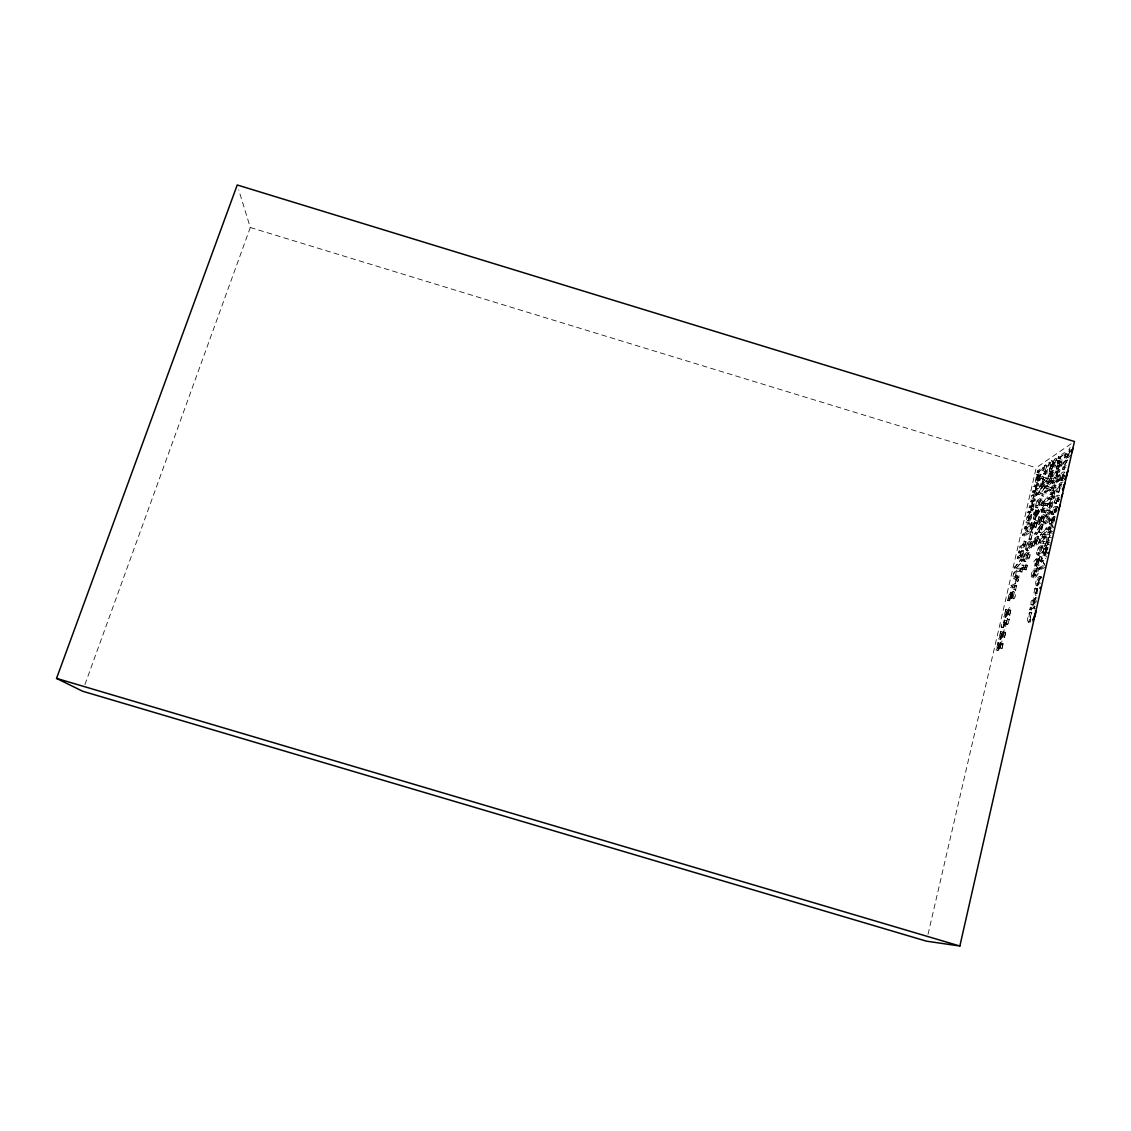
<?xml version="1.0" encoding="UTF-8"?>
<svg xmlns="http://www.w3.org/2000/svg" width="1131" height="1131" viewBox="0 0 1131 1131"><rect width="100%" height="100%" fill="white"/><g stroke="black" fill="none" stroke-linecap="round" stroke-linejoin="round"><path stroke-width="0.75" stroke-dasharray="5 3.75" d="M1053.371 521.278C1053.654 516.372 1048.578 520.331 1050.091 523.596L1049.441 523.978C1048.38 517.376 1054.841 515.255 1054.643 520.953M1034.964 602.173C1035.388 597.111 1030.087 600.971 1031.67 604.421L1031.034 604.703C1029.945 597.804 1036.618 596.023 1036.208 602.031M1049.441 523.978L1051.844 524.134L1053.866 516.514C1055.972 517.404 1050.416 526.664 1051.533 518.818M1031.034 604.703L1033.437 604.958L1034.893 600.109M1011.057 594.567L1010.478 592.135L1007.537 600.335L1009.22 600.844L1013.998 598.539C1018.056 594.355 1012.782 587.639 1011.057 594.567L1012.754 595.076L1014.818 591.838M1012.754 595.076L1012.556 592.616L1010.874 592.107M1063.281 480.576L1057.245 479.007L1056.863 480.689L1059.295 480.76C1059.888 477.805 1060.426 470.213 1065.077 472.221M1036.349 545.156L1036.024 542.908L1037.466 538.893L1035.742 538.37C1030.793 543.544 1038.512 548.408 1039.446 540.774C1041.467 531.075 1029.945 539.939 1031.995 545.764L1033.706 546.287L1035.713 539.063L1037.466 538.045L1036.703 541.678L1035.218 542.922L1035.303 540.024M1034.059 576.188C1031.939 572.413 1038.809 568.483 1035.487 574.944C1030.836 580.005 1030.949 567.847 1036.01 570.957M1036.646 564.892C1034.512 561.16 1041.382 557.187 1038.06 563.634C1033.437 568.737 1033.522 556.579 1038.583 559.675M1041.891 556.834L1040.124 562.178L1038.018 564.411L1036.265 563.874L1037.777 559.647A3.789 1.159 -71.5 0 0 1037.806 557.908C1026.354 564.779 1042.202 572.413 1041.891 556.834L1039.53 556.622L1038.371 561.64L1036.265 563.874M1057.414 507.466C1053.682 503.323 1051.773 511.495 1051.533 514.209L1053.908 514.379L1056.029 508.667M1059.634 495.548C1055.322 493.286 1054.742 500.411 1054.092 503.012L1056.467 503.154L1058.856 497.343M1039.304 568.172L1036.943 567.96L1035.784 572.979L1033.692 575.184L1035.43 575.721L1036.83 574.605L1039.304 568.172C1039.516 572.032 1035.628 581.235 1031.288 576.414C1031.062 573.544 1033.253 566.108 1036.971 569.741A3.789 1.159 -71.7 0 1 1036.943 571.494L1035.43 575.721M1051.533 514.209L1053.753 508.597L1056.51 508.597M1054.092 503.012L1056.312 497.4L1059.054 497.386M1045.369 464.997L1044.761 465.406C1038.385 481.071 1052.636 472.942 1051.123 462.749L1050.445 463.215C1052.155 472.263 1039.559 477.225 1045.369 464.997L1047.037 465.505C1042.768 478.865 1049.526 468.842 1049.441 462.24L1052.777 463.116L1053.64 464.827L1051.166 470.114L1049.483 469.605L1051.943 464.318L1051.533 460.642L1053.23 461.165L1054.304 463.314L1056.948 458.875L1055.251 458.352L1052.608 462.805L1054.304 463.314M1049.441 462.24L1046.953 469.803L1044.351 472.235M1062.97 482.145C1058.772 481.65 1057.132 488.507 1056.665 491.957L1059.182 485.552L1060.553 484.252L1062.306 484.789M1056.665 491.957L1058.998 492.112L1060.171 487.32M1004.54 619.802L1004.597 624.34L1006.293 624.849C1008.951 616.466 999.578 621.315 1001.26 627.337L1001.826 627.083C1000.355 621.046 1008.923 620.099 1005.445 626.56L1003.748 626.037L1004.059 621.598M1001.26 627.337L1003.508 627.592L1005.756 622.121M1031.995 545.764L1033.72 540.703L1035.742 538.37M1033.706 546.287L1035.43 541.226L1037.466 538.893M1051.194 524.515L1052.014 520.359L1053.922 517.546M1032.801 605.241L1033.649 600.971L1035.544 598.299M1033.126 599.571C1031.825 607.545 1037.466 599.077 1035.43 597.507L1034.186 601.692L1033.762 597.762M1060.722 466.325L1061.302 465.944C1067.933 457.617 1052.311 460.614 1058.786 464.233C1055.435 479.176 1064.893 451.354 1060.722 466.325L1058.998 465.802C1063.409 450.477 1052.947 479.897 1057.499 462.791L1060.539 462.65L1057.824 462.791C1054.304 467.527 1061.415 467.796 1060.539 462.65M1059.648 461.646L1057.923 461.123L1058.022 460.232M1051.194 471.995C1044.832 472.645 1059.606 467.4 1052.777 476.321L1050.515 476.165C1055.407 459.865 1043.673 492.946 1049.582 470.595M1037.551 567.649L1035.445 574.732L1032.038 577.418M1040.138 556.311L1038.032 563.394L1034.625 566.122M1036.335 476.815C1032.32 493.964 1042.146 464.261 1037.862 479.841L1040.082 479.996L1041.199 474.525L1038.739 475.798L1036.703 474.511L1036.335 476.815L1039.403 476.759L1036.816 476.872C1033.451 481.424 1040.237 481.735 1039.403 476.759M1038.739 475.798L1038.682 474.893L1036.703 474.511M1058.404 492.48L1061.74 483.856M1024.601 545.199L1025.054 544.478A3.096 0.905 -71.4 0 0 1026.001 541.933L1023.824 541.254L1022.367 545.001L1020.049 546.315L1019.667 547.955L1021.335 548.464L1024.884 546.471L1025.266 544.817L1023.583 544.308L1022.919 544.69L1025.266 544.817M1026.1 541.41L1024.05 545.51L1019.667 547.955M1053.286 514.746L1054.912 508.851L1057.075 506.773M1055.831 503.549L1058.969 495.661M1002.957 627.846L1004.54 622.121L1006.237 620.325M1037.622 588.304C1037.608 593.591 1031.939 593.959 1035.332 588.106L1037.099 588.643C1036.505 589.703 1034.978 594.864 1037.707 593.082M1069.855 451.877L1069.997 449.403L1067.494 454.393L1069.233 454.931M1024.417 540.901L1024.318 541.424A3.096 0.905 -71.5 0 1 1023.371 543.954L1022.919 544.69M1057.004 511.056L1055.251 510.519L1055.322 506.236M1059.563 499.803L1057.81 499.266L1057.881 495.01M1058.814 462.112L1056.99 466.311M1050.346 472.489L1048.564 476.618L1050.346 472.489C1053.64 472.037 1051.151 479.077 1048.564 476.618M1037.749 476.25L1036.01 480.279M1048.593 499.845L1052.424 497.484L1052.805 495.788L1054.544 496.325L1054.163 498.008L1050.317 500.369L1048.593 499.845L1048.988 498.163L1052.042 495.661L1052.565 492.508M1056.538 479.459L1056.156 481.127L1057.895 481.665L1058.277 479.982L1056.538 479.459L1052.707 481.933L1052.325 483.601L1054.035 484.125L1057.895 481.665M1057.344 471.076L1056.863 474.37L1053.852 476.914L1053.47 478.583L1057.315 476.094L1057.697 474.412L1059.422 474.935L1059.04 476.618L1055.181 479.106L1051.901 478.017L1046.769 481.368L1046.387 483.008L1048.098 483.531L1052.268 480.831L1050.558 480.307L1046.387 483.008M1038.809 542.583L1044.973 543.544L1045.383 541.791L1040.138 540.901L1044.79 536.193L1045.185 534.44L1046.938 534.977L1046.528 536.73L1041.877 541.438L1039.219 540.788L1038.809 542.583L1040.548 543.106L1040.958 541.311L1045.496 536.716L1040.28 536.179L1040.69 534.383L1046.698 527.838L1048.437 528.375L1042.414 534.906L1042.004 536.716L1040.28 536.179M1046.938 534.977L1041.665 534.44L1046.698 527.838M1046.203 514.732L1048.762 518.761L1048.352 520.543L1050.105 521.08L1050.515 519.299L1047.942 515.269L1046.203 514.732L1050.232 512.329L1050.586 510.774L1052.325 511.311L1051.971 512.866L1047.942 515.269M1057.952 478.554L1057.57 480.237L1059.295 480.76M1058.107 458.309L1063.748 454.492L1064.13 452.824L1065.854 453.361L1065.473 455.03L1059.818 458.833L1058.107 458.309L1058.489 456.655L1064.13 452.824M1058.588 481.212L1059.676 479.077M1033.988 606.202L1033.593 607.969L1035.374 608.506L1031.557 610.217L1029.775 609.68L1030.171 607.927L1033.988 606.202L1035.784 606.739M1046.076 566.914L1040.803 569.614L1039.036 569.077L1039.403 567.493L1043.461 565.401L1040.902 560.934L1041.312 559.124L1046.585 556.353M1044.139 546.683L1046.967 541.975L1048.734 542.512L1045.906 547.22L1044.139 546.683L1046.698 541.353L1046.288 537.296L1048.041 537.833L1049.144 540.349L1045.822 539.331M1043.404 534.977L1048.098 529.845L1048.607 527.145L1052.494 524.911L1054.262 525.448M1071.524 454.916L1066.109 458.536L1064.37 457.998L1070.11 447.579M1047.49 548.139L1045.892 554.289L1045.058 552.96L1046.118 548.917L1044.351 548.379C1042.386 562.828 1042.895 543.87 1048.253 547.941M1031.557 610.217L1031.953 608.464L1030.171 607.927M1040.803 569.614L1041.17 568.031L1039.403 567.493M1045.228 565.938L1042.655 561.471L1043.065 559.661L1041.312 559.124M1045.906 547.22L1048.465 541.89L1048.041 537.833M1049.681 534.793L1049.116 532.758L1050.699 528.969L1048.211 528.856L1049.964 529.393L1050.36 527.668L1048.607 527.145M1066.109 458.536L1068.837 454.535M1046.444 553.921L1044.676 553.384L1046.118 548.917M1049.808 545.001L1048.041 544.463L1047.645 540.448L1050.105 535.415L1047.377 539.812L1046.288 537.296M1048.946 528.446L1047.49 534.355L1050.727 532.687L1051.123 530.962L1052.876 531.499M1052.494 524.911L1052.099 526.636L1053.866 527.173L1051.335 528.615L1050.303 532.941M1034.285 607.644L1034.695 605.877M1057.414 506.335L1056.651 509.685L1055.251 510.519M1030.694 539.77L1032.914 531.994L1030.723 531.768L1028.998 539.247L1030.694 539.77L1032.914 531.994M1035.996 517.531L1036.929 513.46L1039.149 512.117L1037.452 511.594L1034.3 517.023L1035.996 517.531L1039.149 512.117M1037.636 510.378L1037.254 512.032L1035.572 511.509L1035.954 509.855L1037.636 510.378L1036.717 512.357L1035.035 511.848L1033.267 514.252L1036.364 513.898L1033.267 514.252M1043.757 483.658L1046.401 480.138L1043.036 478.95L1042.075 483.135L1043.757 483.658L1044.719 479.473M1041.142 509.855L1042.839 510.364L1047.433 505.543L1047.829 503.818L1046.104 503.295L1045.708 505.02L1041.142 509.855L1046.302 510.491L1045.906 512.216L1039.827 511.551L1041.538 512.06L1041.948 510.307L1046.401 505.599L1044.691 505.076L1040.237 509.784L1035.077 519.482L1033.381 518.959L1038.611 509.657L1040.308 510.166L1035.233 512.951L1034.3 517.023M1043.927 494.403L1042.231 493.879L1041.835 495.632L1043.531 496.156L1043.927 494.403L1039.021 492.678L1044.323 484.817L1046.019 485.34L1045.666 486.867L1040.704 493.201L1038.286 492.522L1037.381 494.784L1035.713 494.261L1036.081 492.635L1038.414 492.734L1037.381 494.784M1041.976 476.504L1045.892 477.975L1045.496 479.714L1039.361 487.857L1041.043 488.366L1047.193 480.223L1047.589 478.498L1041.976 476.504L1041.552 478.385L1047.193 480.223M1042.118 526.311L1036.971 534.03L1034.639 534.115L1041.411 523.809L1043.121 524.332L1041.269 532.461L1038.908 532.305L1040.393 525.788L1042.118 526.311L1040.633 532.828M1036.901 524.303L1042.004 516.287L1041.255 521.462L1042.98 521.985L1043.673 520.133L1044.069 516.74L1039.205 524.473L1036.901 524.303L1039.205 516.485L1040.916 517.008L1039.658 522.451L1037.947 521.928L1039.205 516.485M1046.401 505.599L1041.269 505.288L1041.679 503.521L1047.589 496.834L1049.299 497.357L1048.974 498.813L1044.337 504.044L1042.641 503.521L1047.589 496.834M1044.111 492.96L1044.45 491.448L1048.621 488.79L1050.331 489.313L1046.147 491.971L1045.807 493.469L1044.111 492.96L1049.229 489.709L1049.794 487.249L1051.505 487.772L1050.939 490.232L1045.807 493.469M1052.268 480.831L1047.264 488.422L1045.553 487.913L1050.558 480.307M1036.349 534.638L1043.121 524.332M1038.611 524.812L1040.916 517.008M1042.98 505.811L1043.376 504.044L1049.299 497.357M1048.098 483.531L1048.465 481.891L1053.611 478.54L1053.117 480.746L1048.31 486.853L1046.613 486.33L1051.406 480.223L1051.901 478.017M1052.777 463.116L1053.23 461.165M1052.862 463.342L1054.573 463.866L1055.421 465.534L1054.969 467.499L1053.272 466.976L1052.862 463.342L1055.251 458.352M1052.212 476.688C1054.827 463.187 1051.788 482.4 1047.914 478.385M1038.908 532.305L1041.411 523.809M1044.182 511.693L1044.577 509.968M1054.573 463.866L1056.948 458.875M1043.164 523.582L1043.517 522.041L1047.518 519.695L1049.257 520.218L1043.164 523.582L1044.888 524.12L1050.105 521.08M1047.518 519.695L1044.973 515.651L1045.383 513.898L1050.586 510.774M1050.317 500.369L1054.672 493.894L1054.573 492.932L1051.618 494.699L1049.893 494.176L1050.289 492.494L1053.343 489.963L1053.866 486.825M1049.893 494.176L1054.573 491.405L1055.972 488.182L1055.873 487.249L1052.919 489.044L1051.194 488.521L1051.576 486.839C1055.944 481.891 1058.503 487.758 1055.124 491.066L1053.385 490.543L1054.799 484.93M1055.181 479.106L1055.562 477.438L1058.065 475.826L1059.662 471.811L1056.524 473.267L1054.813 472.744L1055.181 471.076C1059.62 466 1062.066 472.094 1058.701 475.416L1056.976 474.879L1058.39 469.111M1044.888 524.12L1045.242 522.564L1043.517 522.041M1049.257 520.218L1046.712 516.174L1047.108 514.421L1052.325 511.311M1051.618 494.699L1052 493.017L1050.289 492.494M1052.919 489.044L1053.3 487.362L1051.576 486.839M1054.035 484.125L1054.417 482.456L1052.707 481.933M1056.524 473.267L1056.905 471.599L1055.181 471.076M1059.818 458.833L1060.199 457.178L1065.854 453.361M928.028 934.277L1036.236 467.753L1071.622 443.465M1014.168 568.087L1021.265 559.195L1022.961 559.704L1022.65 561.018L1015.85 568.596L1014.168 568.087L1021.265 559.195M996.001 650.141L1000.836 642.875L1000.03 648.219L1001.741 648.742L1002.419 646.932L1002.872 643.412L998.235 650.438L996.001 650.141L998.291 642.366L999.988 642.875L998.715 648.388L997.019 647.879L998.291 642.366M998.56 639.057L1003.423 631.734L1002.617 637.05L1004.314 637.573L1004.992 635.763L1005.445 632.257L1000.808 639.34L998.56 639.057L1000.85 631.296L1002.547 631.805L1001.274 637.304L999.578 636.781L1000.85 631.296M1003.678 616.975L1008.541 609.567L1007.749 614.826L1009.446 615.349L1010.124 613.539L1010.563 610.076L1005.926 617.243L1003.678 616.975L1005.954 609.241L1007.65 609.75L1006.392 615.222L1004.696 614.699L1005.954 609.241M1016.486 585.787L1012.203 587.936L1010.52 587.427L1010.93 585.66L1015.2 583.483L1016.896 584.006L1018.437 579.284L1015.454 590.241L1013.758 589.732L1014.79 585.264L1016.486 585.787L1015.454 590.241M1024.036 556.24L1020.445 555.335L1022.735 554.077L1024.417 554.586L1024.036 556.24L1018.89 559.067L1017.207 558.558L1017.589 556.919L1020.36 554.784L1020.869 551.49M1019.865 555.66L1021.547 556.169L1023.046 551.985L1020.219 553.299L1018.55 552.79L1018.932 551.15C1023.456 546.824 1025.153 552.833 1022.141 555.844M1022.509 535.656L1022.862 534.171L1026.595 531.98L1028.277 532.489L1022.509 535.656L1024.191 536.165L1029.04 533.337L1029.436 531.627L1027.104 527.64L1025.435 527.131L1029.196 524.883L1029.535 523.384L1031.218 523.893L1026.354 526.806L1025.958 528.502L1028.277 532.489M1026.595 531.98L1024.29 527.993L1024.686 526.297L1029.535 523.384M1033.451 509.374L1031.104 509.275L1031.783 508.865L1033.451 509.374L1033.07 511L1029.493 513.205L1027.839 512.696L1028.206 511.085L1031.076 508.71L1031.599 505.656M1029.493 513.205L1033.593 507.027L1033.522 506.08L1030.765 507.72L1029.097 507.225L1029.479 505.585L1032.349 503.21L1032.872 500.156M1029.097 507.225L1033.536 504.596L1034.865 501.5L1034.78 500.581L1032.038 502.249L1030.369 501.74L1030.751 500.114C1034.978 495.435 1037.212 501.174 1034.045 504.27L1032.377 503.762L1033.748 498.347M1031.472 496.99L1031.854 495.364L1035.43 493.059L1037.099 493.568L1036.731 495.194L1033.14 497.499L1031.472 496.99L1037.099 493.568M1038.23 488.691L1035.883 488.62L1036.562 488.182L1038.23 488.691L1037.848 490.317L1034.257 492.635L1032.603 492.141L1032.971 490.515L1035.784 488.125L1036.265 484.93M1034.257 492.635L1038.484 485.651L1035.572 486.98L1033.904 486.486L1034.285 484.874C1038.583 480.067 1040.69 486.019 1037.551 489.129M1037.141 472.518L1037.509 470.92L1042.768 467.343L1044.436 467.852L1044.054 469.478L1038.795 473.027L1037.141 472.518L1042.386 468.969L1042.768 467.343M1008.442 598.327C1007.565 590.82 1016.317 595.867 1010.124 598.85L1008.442 598.327L1011.863 598.002M1015.85 568.596L1022.961 559.704M997.698 650.65L999.988 642.875M1000.256 639.566L1002.547 631.805M1005.374 617.484L1007.65 609.75M1009.22 600.844L1010.294 593.931M1012.203 587.936L1012.613 586.169L1010.93 585.66M1018.89 559.067L1019.271 557.427L1017.589 556.919M1020.219 553.299L1020.6 551.659L1018.932 551.15M1021.335 548.464L1021.717 546.824L1020.049 546.315M1024.191 536.165L1024.53 534.68L1022.862 534.171M1030.765 507.72L1031.147 506.094L1029.479 505.585M1032.038 502.249L1032.405 500.623L1030.751 500.114M1033.14 497.499L1033.508 495.873L1031.854 495.364M1035.572 486.98L1035.939 485.383L1034.285 484.874M1038.795 473.027L1039.163 471.429L1044.436 467.852M1010.124 598.85L1011.991 594.454M1010.605 597.281C1009.842 592.602 1016.26 592.291 1013.899 597.012L1010.605 597.281L1013.899 597.012M1023.583 544.308L1023.202 545.962L1024.884 546.471M1027.839 512.696L1031.401 510.491L1031.783 508.865M1035.43 493.059L1035.049 494.685L1036.731 495.194M1032.603 492.141L1036.18 489.808L1036.562 488.182M1039.53 480.35C1041.877 467.541 1039.446 485.538 1035.374 481.99M1004.597 624.34L1005.841 623.789L1006.986 618.841L1009.248 619.109L1007.763 625.542L1005.445 626.56M1012.188 596.504L1012.584 593.308M1015.2 583.483L1016.232 579.044L1017.928 579.553M1007.537 618.6L1006.053 625.019L1007.763 625.542M1007.537 600.335L1012.287 598.03L1013.122 591.315M1013.758 589.732L1016.741 578.775L1018.437 579.284M1013.334 578.832L1017.122 577.121L1017.532 575.34L1019.229 575.849L1018.819 577.63C1009.827 584.416 1012.542 568.229 1019.201 568.13L1020.897 568.639L1016.161 572.06L1015.016 579.341M1019.229 575.849L1015.61 577.573C1010.605 577.008 1015.68 569.374 1018.847 569.685L1019.201 568.13M1025.435 527.131L1027.754 531.103L1027.358 532.828L1029.04 533.337M1036.745 492.225L1036.364 493.851L1038.032 494.36M1022.353 555.731L1022.735 554.077M1003.748 626.037L1007.551 624.298L1009.248 619.109M1026.665 567.409L1024.955 566.885L1024.12 569.543L1025.831 570.066L1026.665 567.409L1022.777 569.459L1022.198 571.961L1020.006 571.706L1022.042 564.751L1023.739 565.26L1023.159 567.776L1021.463 567.253L1022.042 564.751M1029.606 530.1L1034.611 522.211L1033.861 527.329L1035.572 527.852L1036.25 526.028L1036.646 522.663L1031.882 530.283L1029.606 530.1L1031.896 522.381L1033.578 522.89L1032.334 528.29L1030.652 527.767L1031.896 522.381M1039.361 487.857L1042.626 478.795M1020.006 571.706L1021.081 568.935L1027.726 565.359L1026.015 564.836L1021.463 567.253M1033.381 518.959L1034.667 513.389M1035.035 511.848L1035.954 509.855M1021.717 572.215L1023.739 565.26M1031.302 530.623L1033.578 522.89M1041.043 488.366L1044.309 479.304L1041.552 478.385M1043.22 478.894L1043.659 477.013M1028.998 539.247L1031.218 531.485M1035.077 519.482L1036.364 513.898M1058.885 500.694L1058.644 501.655L1056.891 501.118L1057.301 496.848M1056.085 512.909L1054.332 512.371L1054.756 508.073M1046.585 551.08L1046.486 547.404M1010.068 597.168L1012.556 592.616M1012.429 597.225L1014.281 593.817M1064.37 476.844L1064.681 475.783M1044.351 548.379L1042.711 552.748A4.694 1.442 -71.4 0 0 1042.697 554.897L1046.062 555.689M1035.332 588.106L1033.607 593.817A5.203 1.626 -71.9 0 0 1034.13 595.047L1036.222 595.641M1037.099 588.643L1035.374 594.355A5.203 1.626 -71.9 0 0 1035.897 595.585M1024.12 569.543L1026.015 564.836M1025.831 570.066L1027.726 565.359M1037.664 590.297L1037.339 591.301A4.312 1.343 -71.9 0 1 1036.18 593.718L1034.13 595.047M1037.862 479.841L1039.545 474.016L1036.943 475.246M1050.515 476.165L1052.311 470.411L1049.497 471.486M1058.998 465.802L1060.821 459.978L1057.923 461.123M1051.279 471.118L1049.61 478.894M1059.733 460.755L1059.012 463.272M1033.861 527.329L1035.798 520.91A3.308 0.975 -71.2 0 0 1035.317 520.331L1030.652 527.767M1035.572 527.852L1037.495 521.433A3.308 0.975 -71.2 0 0 1037.014 520.854L1032.334 528.29M1007.749 614.826L1009.686 608.393A3.294 0.99 -72.3 0 0 1009.234 607.715L1004.696 614.699M1041.255 521.462L1043.206 514.958A3.351 1.004 -71.1 0 0 1042.711 514.379L1037.947 521.928M1009.446 615.349L1011.383 608.916A3.294 0.99 -72.3 0 0 1010.944 608.224L1009.234 607.715M1002.617 637.05L1004.554 630.603A3.294 0.99 -72.5 0 0 1004.116 629.882L999.578 636.781M1042.98 521.985L1044.931 515.482A3.351 1.004 -71 0 0 1044.436 514.902L1039.658 522.451M1000.03 648.219L1001.967 641.758A3.308 0.99 -72.7 0 0 1001.543 641.023L997.019 647.879M1004.314 637.573L1006.265 631.126A3.294 0.99 -72.5 0 0 1005.812 630.391L1004.116 629.882M1001.741 648.742L1003.678 642.281A3.308 1.004 -72.7 0 0 1003.254 641.531L1001.543 641.023M1069.445 452.287L1070.18 450.407M84.924 684.58L250.29 227.487L238.726 189.881M1030.044 612.055L1028.362 618.883L1030.694 620.665L1030.256 617.823L1031.811 612.592L1029.408 612.338C1028.659 615.405 1024.983 622.347 1030.482 622.757M1047.037 465.505L1044.874 471.429L1045.369 474.667M1053.329 519.44L1052.509 520.656L1052.169 517.008M1031.811 612.592L1029.535 618.742L1030.016 622.672M1069.799 452.739L1070.279 451.523M1038.47 477.381L1037.678 480.774M1052.056 473.012L1050.261 477.141M1059.535 463.314L1058.715 466.834M1046.302 551.942L1043.107 555.547M1061.486 486.486L1061.853 485.637M1064.653 474.893L1064.002 476.179M1008.159 612.323L1008.513 611.574M1003.041 634.434L1003.395 633.699M998.772 645.023L999.125 644.288M1060.553 484.252C1059.676 485.383 1057.542 491.434 1060.468 490.091M1063.918 478.583L1062.165 478.045L1063.677 473.776A3.817 1.145 -70.5 0 0 1063.691 472.136L1063.338 471.684M1035.289 540.448L1039.177 536.561M1038.018 564.411L1039.516 560.184A3.789 1.159 -71.5 0 0 1039.545 558.445L1037.48 557.385M1033.692 575.184L1035.19 570.957A3.789 1.159 -71.7 0 0 1035.218 569.204L1034.893 568.667M1035.883 488.62L1037.268 483.05M1020.445 555.335L1021.858 549.652M1031.104 509.275L1032.377 503.762M1032.773 509.798L1034.045 504.27M1054.544 496.325L1052.084 496.24L1053.385 490.543M1053.823 496.763L1055.124 491.066M1049.483 469.605L1052.212 464.855L1053.908 465.364L1054.969 467.499M1051.166 470.114L1053.908 465.364M1052.961 526.184L1049.582 528.078L1048.607 529.874L1047.999 532.447L1049.95 533.083M1040.393 525.788L1034.639 534.115M1042.075 483.135L1044.719 479.615M1038.286 492.522L1044.323 484.817M1046.019 485.34L1039.587 494.671L1037.905 494.162L1043.531 496.156M1039.841 583.865L1040.421 583.129M1006.392 615.222L1010.944 608.224M1001.274 637.304L1005.827 630.391M1045.935 472.645L1043.701 474.143M998.715 648.388L1003.254 641.531M1039.219 540.788L1043.743 536.193M1061.444 483.715L1059.804 486.98L1060.058 488.79M1062.857 478.908L1060.1 480.378M1044.676 553.384L1046.076 549.044L1044.478 553.285A4.694 1.456 -71.4 0 0 1044.45 555.434L1044.874 556.084M1030.539 621.131L1028.235 622.121M1030.723 619.35L1028.913 620.127M1067 461.943C1065.43 462.706 1063.126 468.276 1065.713 467.654M1062.165 478.045L1063.182 477.225M1064.469 472.376L1061.839 476.929L1061.839 480.915M1067.367 460.374L1064.822 464.12L1064.441 469.789L1062.405 469.139L1063.776 461.971L1069.049 457.546M1040.407 578.874C1038.88 579.595 1036.703 584.359 1039.149 584.345M1067.494 454.393L1069.601 452.98M1064.37 457.998L1069.77 454.379M1067.551 459.893C1064.808 460.345 1060.157 467.244 1064.837 467.895M1033.904 486.486L1038.937 483.559M1054.813 472.744L1060.115 469.648M1066.25 465.633L1063.098 467.357M1065.84 467.428L1062.688 469.252M1056.976 474.879L1057.697 474.412M1058.701 475.416L1059.422 474.935M1052.325 483.601L1058.277 479.982M1030.369 501.74L1035.43 498.856M1051.194 488.521L1056.538 485.453M1052.084 496.24L1052.805 495.788M1035.572 511.509L1038.611 509.657M1057.81 499.266L1059.224 498.403M1056.891 501.118L1059.507 499.534M1027.104 527.64L1030.878 525.392L1029.196 524.883M1054.332 512.371L1056.934 510.816M1049.964 529.393L1050.699 528.969M1051.123 530.962L1048.197 532.545M1018.55 552.79L1023.541 550.175M1017.207 558.558L1024.417 554.586M1044.719 564.553L1042.146 560.085L1046.217 557.951M1017.532 575.34L1013.927 577.064M1039.036 569.077L1044.309 566.377M1010.52 587.427L1016.896 584.006M1029.775 609.68L1034.992 607.333M1038.682 474.893L1037.042 482.499M1050.105 502.857C1047.843 503.564 1045.313 509.219 1049.412 509.12L1051.519 507.098L1051.844 503.38L1050.105 502.857L1049.794 506.575L1047.674 508.597M1062.476 479.29C1066.632 467.061 1055.902 477.678 1062.476 479.29L1063.041 479.077M1051.844 503.38L1049.709 505.43L1049.412 509.12M1029.196 515.665C1027.047 516.372 1024.644 521.787 1028.546 521.702L1030.525 519.779L1030.864 516.174L1029.196 515.665L1028.857 519.27L1026.877 521.193M1030.864 516.174L1028.871 518.111L1028.546 521.702M1060.737 478.752L1062.631 476.307L1062.688 473.465M1038.852 538.285C1031.387 547.984 1044.662 540.236 1037.127 537.762M1041.015 578.733L1039.233 578.181C1036.788 578.704 1034.455 584.6 1038.541 584.501M1036.774 583.964L1038.894 582.126L1039.233 578.181M1034.893 564.369L1036.731 562.121L1036.844 559.138M1032.32 575.651L1034.144 573.431L1034.257 570.42M1030.185 540.858L1027.542 542.696L1025.591 547.051A3.676 1.089 -71.5 0 0 1025.421 549.298C1029.267 553.78 1034.144 545.043 1032.25 541.509C1029.309 538.766 1031.967 549.991 1026.199 550.217M1031.896 541.381L1029.238 543.205L1027.287 547.56A3.676 1.089 -71.5 0 0 1027.118 549.822L1027.895 550.726M1041.411 545.283L1038.654 547.135L1036.632 551.603A3.775 1.145 -71.4 0 0 1036.477 553.921C1040.421 558.544 1045.567 549.609 1043.531 545.948C1040.534 543.106 1043.305 554.699 1037.297 554.854M1043.164 545.806L1040.393 547.673L1038.371 552.126A3.775 1.145 -71.4 0 0 1038.216 554.444L1039.036 555.392M1027.655 551.843L1025.025 553.625L1023.074 557.979A3.676 1.089 -71.6 0 0 1022.905 560.241C1026.722 564.793 1031.628 556.042 1029.719 552.494C1026.764 549.737 1029.464 561.004 1023.668 561.174M1029.366 552.366L1026.722 554.148L1024.771 558.488A3.676 1.103 -71.6 0 0 1024.601 560.764L1025.379 561.697M1042.641 503.521L1047.829 503.818M1041.269 505.288L1044.691 505.076M1050.671 501.09L1047.787 504.186L1046.868 510.194L1049.61 510.703L1052.07 506.971L1052.82 502.122L1050.671 501.09L1050.331 506.434L1047.122 510.364M1052.396 501.613L1049.172 505.585L1048.861 510.887M1029.733 513.969L1027.033 516.909L1026.114 522.734L1028.715 523.229L1031.034 519.666L1031.797 514.973L1029.733 513.969L1029.351 519.157L1026.34 522.904M1031.401 514.478L1028.362 518.252L1028.008 523.413M1041.665 534.44L1045.185 534.44M1042.004 536.716L1045.496 536.716M1041.538 512.06L1045.906 512.216M1042.839 510.364L1046.302 510.491M1042.004 577.531C1037.749 572.851 1032.546 585.702 1037.975 586.31M1041.58 576.923L1038.668 579.793L1037.721 586.084M1035.982 505.854C1042.711 504.652 1039.474 495.647 1036.067 503.648C1034.695 510.83 1046.557 501.372 1040.053 499.987M1036.208 585.773C1039.474 584.784 1041.015 579.298 1039.813 576.386M1041.75 500.51L1038.555 502.503L1037.664 506.363M1039.219 557.908L1036.067 562.305L1036.364 566.645M1034.625 544.619L1037.721 540.25L1037.452 536.037M1036.646 569.19L1033.494 573.558L1033.791 577.941M1026.17 548.379C1032.843 547.658 1029.677 538.2 1026.269 546.117C1024.799 553.384 1036.788 544.195 1030.228 542.696M1037.24 552.974L1037.82 553.101C1039.983 552.79 1043.093 548.493 1040.902 547.036C1038.046 547.404 1034.639 553.78 1039.559 553.639C1042.089 553.384 1045.694 547.489 1041.467 547.164M1031.924 543.205L1028.772 545.001L1027.867 548.903M1043.206 547.687L1039.912 549.496L1038.979 553.511M1023.64 559.336C1030.299 558.742 1027.16 549.157 1023.739 557.046C1022.24 564.327 1034.271 555.222 1027.697 553.681M1040.364 498.319L1037.339 500.227L1035.388 504.61A3.662 1.074 -71 0 0 1035.233 506.801C1039.205 510.943 1043.39 502.73 1042.33 499.11C1039.233 496.735 1041.283 508.017 1035.671 507.522M1042.061 498.828L1039.021 500.736L1037.07 505.119A3.662 1.074 -71 0 0 1036.915 507.324L1037.353 508.031M1029.394 554.204L1026.241 555.929L1025.336 559.859M1046.613 486.33L1051.505 487.772M1045.553 487.913L1050.331 489.313M1006.986 618.841L1008.696 619.364M1005.841 623.789L1007.551 624.298M1001.826 627.083L1003.508 627.592M1003.734 631.748L1005.445 632.257M1000.313 631.522L1001.995 632.045M1003.169 636.824L1004.879 637.333M1001.161 642.889L1002.872 643.412M997.74 642.592L999.436 643.101M1000.582 647.992L1002.292 648.515M1039.545 531.938L1041.269 532.461M1047.49 534.355L1049.243 534.878M1024.29 527.993L1025.958 528.502M1035.091 532.192L1036.802 532.715M1040.69 534.383L1042.414 534.906M1049.724 537.098L1051.491 537.635M1030.723 531.768L1032.419 532.291M1027.754 531.103L1029.436 531.627M1044.79 536.193L1046.528 536.73M1047.645 540.448L1049.412 540.986M1046.698 541.353L1048.465 541.89M1048.508 542.413L1050.275 542.951M1045.383 541.791L1043.63 541.254L1043.234 543.007L1044.973 543.544M1029.493 538.964L1031.189 539.487M1044.535 544.958L1046.302 545.495M1035.218 542.922L1036.943 543.446M1023.824 541.254L1025.506 541.763M1045.496 547.729L1047.264 548.266M1046.076 549.044L1047.843 549.581M1043.8 548.691L1047.405 549.708M1032.561 545.439L1034.271 545.962M1022.367 545.001L1024.05 545.51M1044.125 553.752L1045.892 554.289M1043.602 553.723L1045.369 554.261M1039.53 556.622L1041.283 557.159M1021.194 551.377L1022.876 551.886M1042.146 560.085L1043.899 560.623M1040.902 560.934L1042.655 561.471M1020.968 560.495L1022.65 561.018M1036.943 567.96L1038.696 568.483M1021.562 565.005L1023.258 565.528M1024.629 569.289L1026.34 569.798M1014.479 566.787L1016.147 567.295M1021.081 568.935L1022.777 569.459M1018.847 569.685L1020.53 570.194L1016.515 572.625L1015.61 577.573M1020.501 571.452L1022.198 571.961M1017.122 577.121L1018.819 577.63M1034.738 588.403L1036.505 588.94M1034.738 593.096L1036.519 593.634M1014.267 589.477L1015.963 589.986M1035.43 597.507L1037.212 598.045M1034.059 601.678L1035.84 602.215M1033.437 603.431L1035.218 603.968M1012.287 598.03L1013.998 598.539M1031.67 604.421L1033.437 604.958M1029.408 612.338L1031.189 612.875M1008.866 609.552L1010.563 610.076M1005.402 609.496L1007.099 610.019M1008.315 614.571L1010.011 615.094M1066.915 454.789L1068.654 455.326M1063.748 454.492L1065.473 455.03M1064.78 456.231L1066.519 456.754M1058.489 456.655L1060.199 457.178M1060.567 459.681L1062.292 460.218M1057.655 460.374L1059.365 460.897M1054.884 459.964L1056.58 460.487M1057.881 460.925L1059.591 461.448M1059.959 461.434L1061.684 461.957M1059.224 461.844L1060.949 462.367M1059.577 465.421L1061.302 465.944M1048.762 462.692L1050.445 463.215M1057.57 465.831L1059.295 466.354M1051.943 464.318L1055.421 465.534M1056.34 468.093L1058.051 468.616M1044.761 465.406L1046.429 465.915M1049.851 467.951L1051.547 468.46M1057.697 470.906L1059.422 471.443M1052.07 470.1L1053.767 470.623M1049.243 470.736L1050.925 471.245M1042.386 468.969L1044.054 469.478M1049.441 471.288L1051.137 471.797M1051.477 471.839L1053.173 472.362M250.29 227.487L1036.236 467.753M1050.756 472.221L1052.452 472.744M1048.875 473.083L1051.081 473.649M1056.34 475.303L1058.065 475.826M1057.315 476.094L1059.04 476.618M1037.509 470.92L1039.163 471.429M1051.081 475.798L1052.777 476.321M1053.852 476.914L1055.562 477.438M1049.13 476.165L1050.826 476.688M1057.245 479.007L1058.984 479.53M1039.545 474.016L1041.057 474.426M1036.901 475.048L1038.555 475.557M1038.823 475.614L1040.478 476.123M1045.892 477.975L1047.589 478.498M1038.131 475.981L1039.785 476.49M1051.406 480.223L1053.117 480.746M1046.769 481.368L1048.465 481.891M1038.414 479.487L1040.082 479.996M1036.547 479.827L1038.216 480.336M1054.134 486.712L1055.873 487.249M1041.425 483.997L1043.107 484.506M1045.949 486.203L1047.645 486.726M1043.97 486.358L1045.666 486.867M1036.59 484.775L1038.258 485.284M1039.728 486.245L1041.411 486.754M1057.259 491.575L1058.998 492.112M1049.229 489.709L1050.939 490.232M1052.848 490.882L1054.573 491.405M1052.834 492.395L1054.573 492.932M1044.45 491.448L1046.147 491.971M1035.289 489.016L1036.957 489.525M1036.18 489.808L1037.848 490.317M1032.971 490.515L1034.625 491.024M1051.547 496.58L1053.272 497.103M1036.081 492.635L1037.749 493.144M1052.424 497.484L1054.163 498.008M1048.988 498.163L1050.699 498.7M1047.249 498.29L1048.974 498.813M1054.714 502.631L1056.467 503.154M1033.112 500.072L1034.78 500.581M1041.679 503.521L1043.376 504.044M1045.708 505.02L1047.433 505.543M1031.868 504.087L1033.536 504.596M1031.84 505.571L1033.522 506.08M1050.232 512.329L1051.971 512.866M1040.237 509.784L1041.948 510.307M1052.169 513.842L1053.908 514.379M1035.416 510.194L1037.099 510.703M1038.244 511.212L1039.955 511.721M1045.383 513.898L1047.108 514.421M1053.866 516.514L1055.619 517.051M1030.595 509.6L1032.264 510.109M1031.401 510.491L1033.07 511M1042.938 514.421L1044.662 514.944M1044.973 515.651L1046.712 516.174M1035.233 512.951L1036.929 513.46M1033.635 512.696L1035.317 513.22M1028.206 511.085L1029.874 511.594M1042.344 516.217L1044.069 516.74M1048.762 518.761L1050.515 519.299M1052.509 520.656L1054.276 521.179M1038.611 516.839L1040.322 517.362M1051.901 522.395L1053.654 522.932M1033.89 518.662L1035.572 519.186M1041.863 521.094L1043.574 521.631M1050.091 523.596L1051.844 524.134M1035.544 520.373L1037.24 520.896M1034.95 522.154L1036.646 522.663M1040.76 524.176L1042.485 524.699M1049.582 528.078L1051.335 528.615M1031.316 522.72L1032.999 523.243M1046.359 529.322L1048.098 529.845M1034.455 526.989L1036.152 527.513M1050.727 532.687L1052.494 533.224M1024.686 526.297L1026.354 526.806M1051.533 460.642L1052.608 462.805M1052.212 464.855L1053.272 466.976M1046.967 541.975L1048.041 544.463"/><path stroke-width="1.5" d="M1067.084 472.645L1067.876 470.736L1066.731 475.798L1064.596 479.431M1039.955 588.558L1040.167 587.272M1035.063 613.341L1034.172 617.088M1072.315 451.453L1072.725 448.371M1071.608 452.414L1071.75 449.94M1058.418 510.222L1060.185 504.822M1061.359 497.272L1062.744 493.554M959.851 946.025L1074.45 441.514L237.227 184.975L56.55 678.388L82.535 691.197L926.43 941.162L959.851 946.025L56.55 678.388M1063.819 487.023L1064.243 484.577M1066.66 474.695L1066.095 476.094M1047.73 553.285L1048.069 552.479M1033.819 617.936L1032.971 619.364M1032.914 620.933L1035.317 614.826L1036.038 610.74L1035.346 611.051M1063.394 487.942L1062.334 489.143M1062.631 490.175L1064.879 483.135"/></g></svg>
